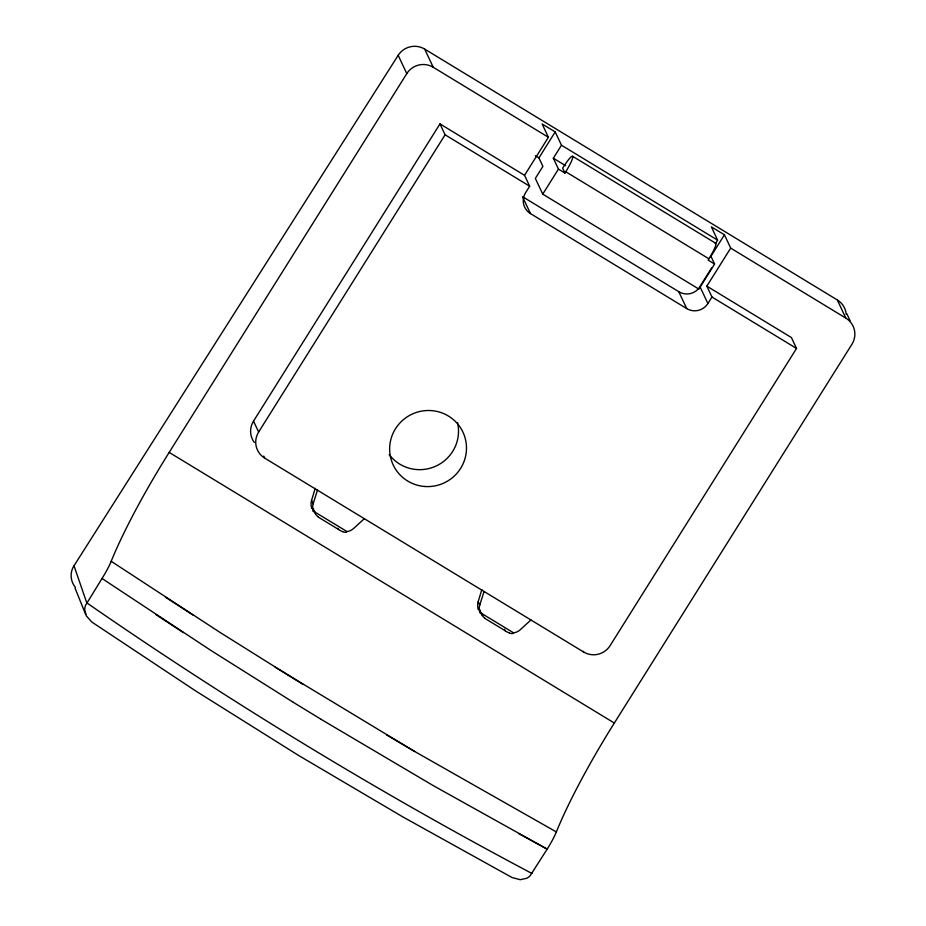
<?xml version="1.0" encoding="UTF-8"?>
<svg xmlns="http://www.w3.org/2000/svg" width="926" height="926" viewBox="0 0 926 926"><rect width="100%" height="100%" fill="white"/><g stroke="black" fill="none" stroke-linecap="round" stroke-linejoin="round"><path stroke-width="1.39" d="M311.842 508.258L311.657 507.761A12.339 12.2 -43.9 0 1 311.576 500.387L315.222 488.291M478.453 609.551L478.256 609.019A12.339 12.2 -43.9 0 1 478.186 601.68L481.833 589.573M313.37 511.511L313.208 511.059A12.339 12.061 -11.9 0 1 313.162 503.767L317.444 490.19M479.981 612.804L479.818 612.341A12.339 12.061 -11.9 0 1 479.772 605.048L484.055 591.482M715.404 243.7L717.615 240.158L711.353 226.847L724.433 234.799L730.695 248.11L706.839 286.146L711.967 297.026L707.892 303.52A15.395 15.163 -25.2 0 1 686.733 308.59L530.459 213.582A15.395 15.163 -25.2 0 1 525.586 192.689L529.66 186.195L524.544 175.315L548.4 137.279L433.241 67.274A19.249 18.948 -25.2 0 0 406.792 73.617L168 454.284A146.308 21.286 -58.7 0 0 111.189 561.295A23.104 3.357 -58.7 0 1 102.034 578.495L85.505 605.396A12.779 12.582 -25.2 0 0 84.752 609.783L86.326 615.917L91.963 622.133L195.756 690.993L298.508 755.408L403.03 817.01L512.055 877.535L520.238 879.7L526.512 878.334A12.79 12.605 -25.2 0 0 530.158 875.707L547.173 849.142A23.081 3.357 -58.7 0 0 556.341 831.942A146.273 21.275 -58.7 0 1 613.151 724.908L851.943 344.24A19.249 18.948 -25.2 0 0 845.855 318.127L837.301 299.943L424.687 49.09A19.249 18.879 -16 0 0 398.18 55.317L74.011 565.774L86.766 602.838A4461.618 4393.835 -25.2 0 0 531.929 873.461M254.337 442.478A19.249 18.948 -25.2 0 1 253.516 421.133L439.977 123.899L524.544 175.315M706.839 286.146L791.406 337.55L796.534 348.442L610.084 645.677A19.249 18.948 -25.2 0 1 583.635 652.008L264.732 458.139A19.249 18.948 -25.2 0 1 258.643 432.014L445.093 134.791L439.977 123.899M710.612 255.564L714.594 264.037L698.887 289.074L542.74 194.147L535.344 178.429L542.914 166.367L538.92 157.895L555.218 131.92L542.127 123.968L548.4 137.279M715.925 243.411L572.743 156.367A15.395 2.234 -58.7 0 1 565.751 171.75L564.941 173.046L558.459 169.099L553.331 158.219L561.48 145.232L555.218 131.92M542.74 194.147L558.459 169.099M715.3 243.237A15.395 2.234 -58.7 0 1 708.922 258.805L708.112 260.09L714.594 264.037M710.369 257.231L724.433 234.799M699.57 287.129L711.573 268.042M364.312 518.676L353.697 528.399A12.339 12.061 -11.9 0 1 347.03 531.57L313.208 511.059M530.911 619.969L520.308 629.692A12.339 12.061 -11.9 0 1 513.641 632.852L513.108 632.921M513.606 632.863L479.818 612.341M518.595 833.527L547.185 849.13L433.345 785.665L321.125 719.363M556.341 831.93L414.686 751.484L275.254 667.241M386.64 734.943L414.709 751.484M561.48 145.232L717.615 240.158M730.695 248.11L845.855 318.127M553.331 158.219L565.624 165.696M565.751 171.75L708.922 258.805M535.355 155.718L538.92 157.895M445.093 134.791L529.66 186.195M711.967 297.026L796.534 348.442M686.733 308.59L678.758 291.667L522.495 196.659L530.459 213.582M311.657 507.761L313.764 509.011M478.256 609.019L480.374 610.303M318.139 517.032L338.557 529.452A14.365 13.601 -71.9 0 0 342.678 531.593M484.749 618.325L505.156 630.733A14.365 13.601 -71.9 0 0 509.288 632.875M169.18 452.397L614.332 723.032M293.345 702.348L321.16 719.352M302.976 684.383L220.156 632.504L111.189 561.295M293.368 702.348L210.642 650.272L102.034 578.495M165.476 597.189L192.77 614.91M156.112 614.714L183.336 632.574M846.827 313.752L850.08 320.72M699.929 286.597L707.892 303.52M564.941 173.046L562.661 168.208L563.471 166.911A15.395 2.234 -58.7 0 1 572.743 156.367M424.687 49.09L433.241 67.274M398.18 55.317L406.792 73.617M583.311 651.337L583.635 652.008M504.415 629.159L505.156 630.733M478.186 601.68L479.772 605.048M338.013 528.295L338.557 529.452M311.576 500.387L313.162 503.767M253.516 421.133L258.643 432.014M263.771 456.101L264.732 458.139M75.052 588.137L85.655 614.413M699.396 287.604A15.395 15.302 -6.4 0 1 678.758 291.667M457.548 422.65A38.533 37.943 -25.2 0 1 436.134 466.01A38.533 37.943 -25.2 0 1 389.163 454.539M75.411 587.339A18.983 18.613 -16 0 1 73.953 565.74M837.301 299.943A19.249 18.879 -16 0 1 846.237 314.423M346.474 532.23A9.491 8.207 -15 0 1 343.071 531.941M315.141 513.467A9.491 5.602 81.5 0 1 313.972 511.036M318.243 516.812A14.365 11.228 -79.3 0 1 315.488 514.011M513.085 633.511A9.491 8.207 -15 0 1 509.682 633.222M481.751 614.76A9.491 5.602 81.5 0 1 480.571 612.317M484.854 618.105A14.365 11.228 -79.3 0 1 482.099 615.304M313.856 510.596A9.491 6.019 66 0 1 312.513 508.027M314.84 511.823A14.365 12.339 73.4 0 1 314.238 511.036M480.467 611.889A9.491 6.019 66 0 1 479.124 609.32M483.187 614.876A14.365 12.339 73.4 0 1 480.849 612.329M424.571 486.474A38.533 37.943 -25.2 0 0 462.954 432.187A38.533 37.943 -25.2 0 0 396.675 426.967A38.533 37.943 -25.2 0 0 424.571 486.474"/></g></svg>
